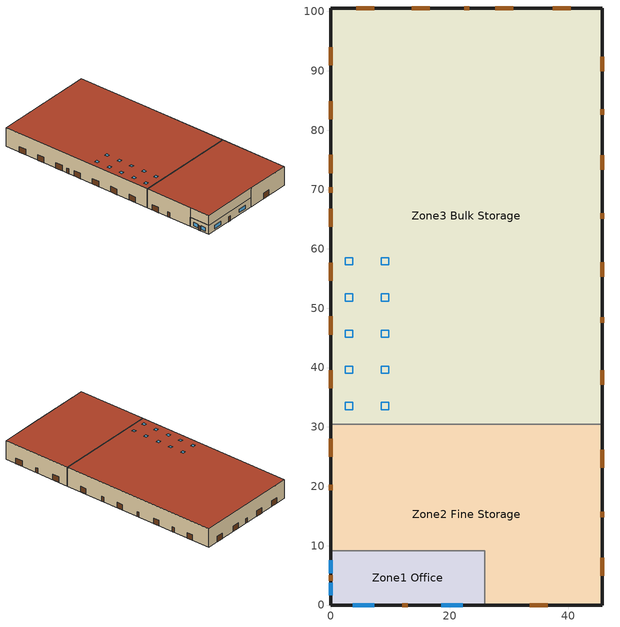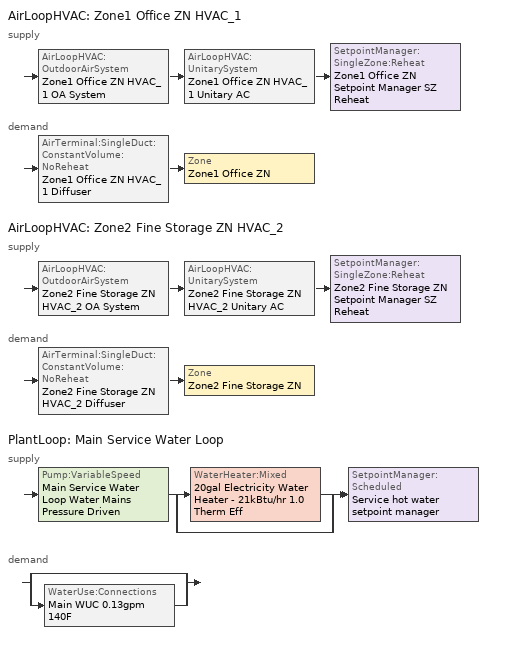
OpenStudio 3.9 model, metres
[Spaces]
Zone3 Bulk Storage
 floor ground (Foundation F 1.26W/m*K Perim 185.92m Area 3204.84m2): 45.72,100.58 45.72,30.48 0,30.48 0,100.58 z0
 wall outside: 45.72,30.48 45.72,100.58 0,100.58 0,30.48 z0:8.53
 wall to Zone2 Fine Storage: 45.72,30.48 0,30.48 z0:8.53
 door: 0,93.95 0,90.9 / 0,84.88 0,81.83 / 0,75.82 0,72.77 / 0,66.75 0,63.7 / 0,57.68 0,54.63 / 0,48.61 0,45.57 / 0,39.55 0,36.5 / 45.72,37.09 45.72,39.53 / 45.72,55.27 45.72,57.71 / 45.72,73.32 45.72,75.75 / 45.72,89.89 45.72,92.33 / 40.44,100.58 37.39,100.58 / 30.77,100.58 27.72,100.58 / 16.69,100.58 13.64,100.58 / 7.32,100.58 4.27,100.58 z0:2.44; 45.72,47.55 45.72,48.46 / 45.72,65.07 45.72,65.99 / 45.72,82.6 45.72,83.51 / 23.35,100.58 22.44,100.58 / 0,70.35 0,69.43 z0:2.13
 roof outside: 45.72,30.48 45.72,100.58 0,100.58 0,30.48 z8.53
 skylight: 3.66,32.92 3.66,34.14 2.44,34.14 2.44,32.92 z8.53; 3.66,39.01 3.66,40.23 2.44,40.23 2.44,39.01 z8.53; 3.66,45.11 3.66,46.33 2.44,46.33 2.44,45.11 z8.53; 3.66,51.2 3.66,52.42 2.44,52.42 2.44,51.2 z8.53; 3.66,57.3 3.66,58.52 2.44,58.52 2.44,57.3 z8.53; 9.75,32.92 9.75,34.14 8.53,34.14 8.53,32.92 z8.53; 9.75,39.01 9.75,40.23 8.53,40.23 8.53,39.01 z8.53; 9.75,45.11 9.75,46.33 8.53,46.33 8.53,45.11 z8.53; 9.75,51.2 9.75,52.42 8.53,52.42 8.53,51.2 z8.53; 9.75,57.3 9.75,58.52 8.53,58.52 8.53,57.3 z8.53
Zone2 Fine Storage
 floor to Zone1 Office: 0,0 0,9.14 25.91,9.14 25.91,0 z4.27
 floor ground (Foundation F 1.26W/m*K Perim 71.62m Area 1156.53m2): 45.72,30.48 45.72,0 25.91,0 25.91,9.14 0,9.14 0,30.48 z0
 wall outside: 0,30.48 0,9.14 / 25.91,0 45.72,0 45.72,30.48 z0:8.53; 0,9.14 0,0 25.91,0 z4.27:8.53
 wall to Zone1 Office: 0,9.14 25.91,9.14 25.91,0 z0:4.27
 door: 33.48,0 36.53,0 / 45.72,4.94 45.72,7.99 / 45.72,23.09 45.72,26.14 / 0,28.02 0,24.97 z0:2.44; 0,20.27 0,19.35 / 45.72,14.78 45.72,15.7 z0:2.13
 roof outside: 45.72,0 45.72,30.48 0,30.48 0,0 z8.53
Zone1 Office
 floor ground (Foundation F 1.26W/m*K Perim 35.05m Area 236.88m2): 25.91,9.14 25.91,0 0,0 0,9.14 z0
 wall outside: 0,9.14 0,0 25.91,0 z0:4.27
 window: 0,7.52 0,5.39 / 18.59,0 22.25,0 / 3.66,0 7.31,0 / 0,3.76 0,1.62 z0.91:2.44
 door: 12.04,0 12.95,0 / 0,5.03 0,4.11 z0:2.13
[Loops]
AirLoopHVAC 'Zone1 Office ZN HVAC_1'
 supply: AirLoopHVAC:OutdoorAirSystem 'Zone1 Office ZN HVAC_1 OA System' > AirLoopHVAC:UnitarySystem 'Zone1 Office ZN HVAC_1 Unitary AC' > SetpointManager:SingleZone:Reheat 'Zone1 Office ZN Setpoint Manager SZ Reheat'
 demand: AirTerminal:SingleDuct:ConstantVolume:NoReheat 'Zone1 Office ZN HVAC_1 Diffuser' > Zone 'Zone1 Office ZN'
AirLoopHVAC 'Zone2 Fine Storage ZN HVAC_2'
 supply: AirLoopHVAC:OutdoorAirSystem 'Zone2 Fine Storage ZN HVAC_2 OA System' > AirLoopHVAC:UnitarySystem 'Zone2 Fine Storage ZN HVAC_2 Unitary AC' > SetpointManager:SingleZone:Reheat 'Zone2 Fine Storage ZN Setpoint Manager SZ Reheat'
 demand: AirTerminal:SingleDuct:ConstantVolume:NoReheat 'Zone2 Fine Storage ZN HVAC_2 Diffuser' > Zone 'Zone2 Fine Storage ZN'
PlantLoop 'Main Service Water Loop'
 supply: Pump:VariableSpeed 'Main Service Water Loop Water Mains Pressure Driven' > split
  | WaterHeater:Mixed '20gal Electricity Water Heater - 21kBtu/hr 1.0 Therm Eff'
  | bypass
  join > SetpointManager:Scheduled 'Service hot water setpoint manager'
 demand: split
  | bypass
  | WaterUse:Connections 'Main WUC 0.13gpm 140F'
[ClimateZones]
Climate Zone Institution Name 1=ASHRAE; Climate Zone Document Name 1=ANSI/ASHRAE Standard 169; Climate Zone Document Year 1=2006; Climate Zone Value 1=4A
[Building]
-Warehouse-ASHRAE 169-2013-4A created: 2025-11-20 23:32:48 +0000: North Axis {deg}=90; Default Construction Set=90.1-2004 - Warehouse - ASHRAE 169-2013-4A; Standards Number of Stories=1; Standards Number of Above Ground Stories=1; Standards Building Type=Warehouse
[Site]
New York-John F Kennedy Intl AP_NY_USA: Latitude {deg}=40.65; Longitude {deg}=-73.8; Time Zone {hr}=-5; Elevation {m}=5
[SizingPeriod:DesignDay] Barometric Pressure {Pa}=101241; Rain Indicator=No; Snow Indicator=No; Day of Month=21; Daylight Saving Time Indicator=No; Humidity Condition Type=Wetbulb; Dry-Bulb Temperature Range Modifier Type=DefaultMultipliers
Name | Maximum Dry-Bulb Temperature {C} | Daily Dry-Bulb Temperature Range {deltaC} | Wind Speed {m/s} | Wind Direction {deg} | Month | Day Type | Wetbulb or DewPoint at Maximum Dry-Bulb {C} | Solar Model Indicator | ASHRAE Clear Sky Optical Depth for Beam Irradiance | ASHRAE Clear Sky Optical Depth for Diffuse Irradiance | Sky Clearness
New.York-John.F.Kennedy.Intl.AP_NY_USA Ann Clg .4% Condns DB=>MWB | 32.1 | 7.4 | 5.6 | 230 | 7 | SummerDesignDay | 23.1 | ASHRAETau | 0.541 | 1.8
New.York-John.F.Kennedy.Intl.AP_NY_USA Ann Clg .4% Condns WB=>MDB | 29.1 | 7.4 | 5.6 | 230 | 7 | SummerDesignDay | 25 | ASHRAETau | 0.541 | 1.8
New.York-John.F.Kennedy.Intl.AP_NY_USA Ann Htg 99.6% Condns DB | -10.7 | 0 | 7.5 | 320 | 1 | WinterDesignDay | -10.7 | ASHRAEClearSky |  |  | 0
[Site:WaterMainsTemperature]
Calculation Method=Correlation; Annual Average Outdoor Air Temperature {C}=12.4667; Maximum Difference In Monthly Average Outdoor Air Temperatures {deltaC}=25.2
[Site:GroundTemperature:Shallow]
6, 2.1, 1.1, 2, 7.2, 13.1, 18.7, 22.7, 23.9, 22, 17.5, 11.7
[Site:GroundTemperature:Deep]
11.8, 9, 7.2, 6.7, 7.7, 10.1, 13, 15.9, 17.8, 18.2, 17.1, 14.8
[Site:GroundTemperature:FCfactorMethod]
January Ground Temperature {C}=14; February Ground Temperature {C}=7.3; March Ground Temperature {C}=3.3; April Ground Temperature {C}=1.2; May Ground Temperature {C}=-0.2; June Ground Temperature {C}=5.6; July Ground Temperature {C}=10.9; August Ground Temperature {C}=16.1; September Ground Temperature {C}=21.7; October Ground Temperature {C}=25; November Ground Temperature {C}=24.8; December Ground Temperature {C}=19.9
[Material:NoMass] Thermal Absorptance=0.9; Solar Absorptance=0.7
Name | Roughness | Thermal Resistance {m2-K/W} | Visible Absorptance
CP02 CARPET PAD | VeryRough | 0.21648 | 0.8
Typical Insulation R-6.78; Typical Insulation R-6.78 1; Typical Insulation R-6.78 2; Typical Insulation R-6.78 3 | Smooth | 1.19347 | 0.7
Typical Carpet Pad | Smooth | 0.21648 | 0.8
Typical Insulation R-6.16; Typical Insulation R-6.16 1 | Smooth | 1.08515 | 0.7
Typical Insulation R-9.53; Typical Insulation R-9.53 1 | Smooth | 1.67819 | 0.7
Typical Insulation R-0.58; Typical Insulation R-0.58 1; Typical Insulation R-0.58 2; Typical Insulation R-0.58 3 | Smooth | 0.101875 | 0.7
Typical Insulation R-0.01; Typical Insulation R-0.01 1; Typical Insulation R-0.01 2; Typical Insulation R-0.01 3 | Smooth | 0.001 | 0.7
Typical Insulation R-7.55; Typical Insulation R-7.55 1 | Smooth | 1.3294 | 0.7
Typical Insulation R-14.6; Typical Insulation R-14.6 1 | Smooth | 2.572 | 0.7
[Material]
Name | Roughness | Thickness {m} | Conductivity {W/m-K} | Density {kg/m3} | Specific Heat {J/kg-K} | Thermal Absorptance | Solar Absorptance | Visible Absorptance
100mm Normalweight concrete floor | MediumSmooth | 0.1016 | 2.31 | 2322 | 832
G01 13mm gypsum board | Smooth | 0.0127 | 0.16 | 800 | 1090 | 0.9 | 0.7 | 0.5
4 in. Normalweight Concrete Floor | MediumRough | 0.1016 | 2.31 | 2322 | 832 | 0.9 | 0.7 | 0.7
Metal Siding | Smooth | 0.0015 | 44.96 | 7688.86 | 410 | 0.9 | 0.7 | 0.7
1/2IN Gypsum | Smooth | 0.0127 | 0.16 | 784.9 | 830 | 0.9 | 0.4 | 0.4
Metal Roof Surface; F08 Metal surface | Smooth | 0.0008 | 45.28 | 7824 | 500 | 0.9 | 0.7 | 0.7
6 in. Normalweight Concrete Floor | MediumRough | 0.1524 | 2.31 | 2322 | 832 | 0.9 | 0.7 | 0.7
8 in. Concrete Block Basement Wall | MediumRough | 0.2032 | 1.326 | 1842 | 912 | 0.9 | 0.7 | 0.7
G05 25mm wood | MediumSmooth | 0.0254 | 0.15 | 608 | 1630 | 0.9 | 0.5 | 0.5
Std Wood 6inch | MediumSmooth | 0.15 | 0.12 | 540 | 1210 | 0.9 | 0.7 | 0.7
[Construction:FfactorGroundFloor] F-Factor {W/m-K}=1.26344
Name | Area {m2} | PerimeterExposed {m}
Foundation F 1.26W/m*K Perim 35.05m Area 236.88m2 | 236.88 | 35.0503
Foundation F 1.26W/m*K Perim 71.62m Area 1156.53m2 | 1156.53 | 71.6245
Foundation F 1.26W/m*K Perim 185.92m Area 3204.84m2 | 3204.84 | 185.919
[DefaultConstructionSet] Interior Partition Construction=Typical Interior Partition
Name | Default Exterior Surface Constructions | Default Interior Surface Constructions | Default Ground Contact Surface Constructions | Default Exterior SubSurface Constructions | Default Interior SubSurface Constructions
90.1-2004 - Warehouse - ASHRAE 169-2013-4A | Default Surface Constructions 1 | Default Surface Constructions 2 | Default Surface Constructions 3 | Default Sub Surface Constructions 1 | Default Sub Surface Constructions 2
90.1-2004 - Warehouse - Bulk - ASHRAE 169-2013-4A | Default Surface Constructions 4 | Default Surface Constructions 5 | Default Surface Constructions 6 | Default Sub Surface Constructions 3 | Default Sub Surface Constructions 4
90.1-2004 - Warehouse - Fine - ASHRAE 169-2013-4A | Default Surface Constructions 7 | Default Surface Constructions 8 | Default Surface Constructions 9 | Default Sub Surface Constructions 5 | Default Sub Surface Constructions 6
90.1-2004 - Warehouse - Office - ASHRAE 169-2013-4A | Default Surface Constructions 10 | Default Surface Constructions 11 | Default Surface Constructions 12 | Default Sub Surface Constructions 7 | Default Sub Surface Constructions 8
[DefaultSurfaceConstructions]
Name | Floor Construction | Wall Construction | Roof Ceiling Construction
Default Surface Constructions 1 | Typical Insulated Exterior Mass Floor R-9.35 | Typical Insulated Metal Building Wall R-7.46 | Typical Insulated Metal Building Roof R-10.31
Default Surface Constructions 2; Default Surface Constructions 5; Default Surface Constructions 8; Default Surface Constructions 11 | Typical Interior Floor | Typical Interior Wall | Typical Interior Ceiling
Default Surface Constructions 3; Default Surface Constructions 6; Default Surface Constructions 9; Default Surface Constructions 12 | Typical Insulated Carpeted 6in Slab Floor | Typical Insulated Basement Mass Wall
Default Surface Constructions 4 | Typical Insulated Exterior Mass Floor R-9.35 1 | Typical Insulated Metal Building Wall R-7.46 1 | Typical Insulated Metal Building Roof R-10.31 1
Default Surface Constructions 7 | Typical Insulated Exterior Mass Floor R-9.35 2 | Typical Insulated Metal Building Wall R-8.85 | Typical Insulated Metal Building Roof R-15.38
Default Surface Constructions 10 | Typical Insulated Exterior Mass Floor R-9.35 3 | Typical Insulated Metal Building Wall R-8.85 1 | Typical Insulated Metal Building Roof R-15.38 1
[Construction]
Typical Insulated Exterior Mass Floor R-9.35: Typical Insulation R-6.78, 4 in. Normalweight Concrete Floor, Typical Carpet Pad
Typical Insulated Metal Building Wall R-7.46: Metal Siding, Typical Insulation R-6.16, 1/2IN Gypsum
Typical Insulated Metal Building Roof R-10.31: Metal Roof Surface, Typical Insulation R-9.53
Typical Interior Floor: 100mm Normalweight concrete floor, CP02 CARPET PAD
Typical Interior Wall: G01 13mm gypsum board, G01 13mm gypsum board
Typical Interior Ceiling: CP02 CARPET PAD, 100mm Normalweight concrete floor
Typical Insulated Carpeted 6in Slab Floor: 6 in. Normalweight Concrete Floor, Typical Carpet Pad
Typical Insulated Basement Mass Wall: 8 in. Concrete Block Basement Wall
U 0.57 SHGC 0.39 Simple Glazing: U 0.57 SHGC 0.39 Simple Glazing
U 0.67 SHGC 0.39 Simple Glazing: U 0.67 SHGC 0.39 Simple Glazing
Typical Insulated Metal Door R-1.43: F08 Metal surface, Typical Insulation R-0.58
Typical Overhead Door R-0.86: Typical Insulation R-0.01
U 1.17 SHGC 0.49 Simple Glazing: U 1.17 SHGC 0.49 Simple Glazing
Typical Interior Window: Clear 3mm
Typical Interior Door; Typical Interior Partition: G05 25mm wood
Typical Insulated Exterior Mass Floor R-9.35 1: Typical Insulation R-6.78 1, 4 in. Normalweight Concrete Floor, Typical Carpet Pad
Typical Insulated Metal Building Wall R-7.46 1: Metal Siding, Typical Insulation R-6.16 1, 1/2IN Gypsum
Typical Insulated Metal Building Roof R-10.31 1: Metal Roof Surface, Typical Insulation R-9.53 1
Typical Insulated Metal Door R-1.43 1: F08 Metal surface, Typical Insulation R-0.58 1
Typical Overhead Door R-0.86 1: Typical Insulation R-0.01 1
Typical Insulated Exterior Mass Floor R-9.35 2: Typical Insulation R-6.78 2, 4 in. Normalweight Concrete Floor, Typical Carpet Pad
Typical Insulated Metal Building Wall R-8.85: Metal Siding, Typical Insulation R-7.55, 1/2IN Gypsum
Typical Insulated Metal Building Roof R-15.38: Metal Roof Surface, Typical Insulation R-14.6
Typical Insulated Metal Door R-1.43 2: F08 Metal surface, Typical Insulation R-0.58 2
Typical Overhead Door R-0.86 2: Typical Insulation R-0.01 2
Typical Insulated Exterior Mass Floor R-9.35 3: Typical Insulation R-6.78 3, 4 in. Normalweight Concrete Floor, Typical Carpet Pad
Typical Insulated Metal Building Wall R-8.85 1: Metal Siding, Typical Insulation R-7.55 1, 1/2IN Gypsum
Typical Insulated Metal Building Roof R-15.38 1: Metal Roof Surface, Typical Insulation R-14.6 1
Typical Insulated Metal Door R-1.43 3: F08 Metal surface, Typical Insulation R-0.58 3
Typical Overhead Door R-0.86 3: Typical Insulation R-0.01 3
InteriorFurnishings: Std Wood 6inch
[DefaultSubSurfaceConstructions]
Name | Fixed Window Construction | Operable Window Construction | Door Construction | Overhead Door Construction | Skylight Construction | Tubular Daylight Dome Construction | Tubular Daylight Diffuser Construction
Default Sub Surface Constructions 1 | U 0.57 SHGC 0.39 Simple Glazing | U 0.67 SHGC 0.39 Simple Glazing | Typical Insulated Metal Door R-1.43 | Typical Overhead Door R-0.86 | U 1.17 SHGC 0.49 Simple Glazing | Typical Interior Window | Typical Interior Window
Default Sub Surface Constructions 2; Default Sub Surface Constructions 4; Default Sub Surface Constructions 6; Default Sub Surface Constructions 8 | Typical Interior Window | Typical Interior Window | Typical Interior Door
Default Sub Surface Constructions 3 | U 0.57 SHGC 0.39 Simple Glazing | U 0.67 SHGC 0.39 Simple Glazing | Typical Insulated Metal Door R-1.43 1 | Typical Overhead Door R-0.86 1 | U 1.17 SHGC 0.49 Simple Glazing | Typical Interior Window | Typical Interior Window
Default Sub Surface Constructions 5 | U 0.57 SHGC 0.39 Simple Glazing | U 0.67 SHGC 0.39 Simple Glazing | Typical Insulated Metal Door R-1.43 2 | Typical Overhead Door R-0.86 2 | U 1.17 SHGC 0.49 Simple Glazing | Typical Interior Window | Typical Interior Window
Default Sub Surface Constructions 7 | U 0.57 SHGC 0.39 Simple Glazing | U 0.67 SHGC 0.39 Simple Glazing | Typical Insulated Metal Door R-1.43 3 | Typical Overhead Door R-0.86 3 | U 1.17 SHGC 0.49 Simple Glazing | Typical Interior Window | Typical Interior Window
[WindowMaterial:SimpleGlazingSystem] Visible Transmittance=0.81
Name | U-Factor {W/m2-K} | Solar Heat Gain Coefficient
U 0.57 SHGC 0.39 Simple Glazing | 3.23661 | 0.39
U 0.67 SHGC 0.39 Simple Glazing | 3.80444 | 0.39
U 1.17 SHGC 0.49 Simple Glazing | 6.64357 | 0.49
[WindowMaterial:Glazing]
Clear 3mm: Optical Data Type=SpectralAverage; Thickness {m}=0.003; Solar Transmittance at Normal Incidence=0.837; Front Side Solar Reflectance at Normal Incidence=0.075; Back Side Solar Reflectance at Normal Incidence=0.075; Visible Transmittance at Normal Incidence=0.898; Front Side Visible Reflectance at Normal Incidence=0.081; Back Side Visible Reflectance at Normal Incidence=0.081; Infrared Transmittance at Normal Incidence=0; Front Side Infrared Hemispherical Emissivity=0.84; Back Side Infrared Hemispherical Emissivity=0.84; Conductivity {W/m-K}=0.9; Dirt Correction Factor for Solar and Visible Transmittance=1; Solar Diffusing=No
[Space] Building Story=Building Story 1; Part of Total Floor Area=Yes
Name | Space Type | Thermal Zone
Zone3 Bulk Storage | Warehouse Bulk | Zone3 Bulk Storage ZN
Zone2 Fine Storage | Warehouse Fine | Zone2 Fine Storage ZN
Zone1 Office | Warehouse Office | Zone1 Office ZN
[BuildingStory]
Building Story 1: Nominal Z Coordinate {m}=0
[SpaceType] Standards Building Type=Warehouse
Name | Default Construction Set | Default Schedule Set | Design Specification Outdoor Air Object | Standards Space Type
Warehouse Bulk | 90.1-2004 - Warehouse - Bulk - ASHRAE 169-2013-4A | Warehouse Bulk Schedule Set | Warehouse Bulk Ventilation | Bulk
Warehouse Fine | 90.1-2004 - Warehouse - Fine - ASHRAE 169-2013-4A | Warehouse Fine Schedule Set | Warehouse Fine Ventilation | Fine
Warehouse Office | 90.1-2004 - Warehouse - Office - ASHRAE 169-2013-4A | Warehouse Office Schedule Set | Warehouse Office Ventilation | Office
[Lights:Definition] Design Level Calculation Method=Watts/Area; Fraction Visible=0.18; Return Air Fraction=0
Name | Watts per Space Floor Area {W/m2} | Fraction Radiant
Warehouse Bulk Lights Definition | 9.68752 | 0.42
Warehouse Fine Lights Definition | 15.0695 | 0.42
Warehouse Office Lights Definition | 10.7639 | 0.37
[Lights] Fraction Replaceable=1
Name | Lights Definition | Space or SpaceType
Warehouse Bulk Lights | Warehouse Bulk Lights Definition | Warehouse Bulk
Warehouse Fine Lights | Warehouse Fine Lights Definition | Warehouse Fine
Warehouse Office Lights | Warehouse Office Lights Definition | Warehouse Office
[ElectricEquipment:Definition] Design Level Calculation Method=Watts/Area; Fraction Latent=0; Fraction Radiant=0.5; Fraction Lost=0
Name | Watts per Space Floor Area {W/m2}
Warehouse Bulk Elec Equip Definition | 2.55842
Warehouse Office Elec Equip Definition | 8.07293
[ElectricEquipment]
Name | Electric Equipment Definition | Space or SpaceType
Warehouse Bulk Elec Equip | Warehouse Bulk Elec Equip Definition | Warehouse Bulk
Warehouse Office Elec Equip | Warehouse Office Elec Equip Definition | Warehouse Office
[DesignSpecification:OutdoorAir] Outdoor Air Method=Sum
Name | Outdoor Air Flow per Floor Area {m3/s-m2} | Outdoor Air Flow per Person {m3/s-person}
Warehouse Bulk Ventilation; Warehouse Fine Ventilation | 0.000254
Warehouse Office Ventilation |  | 0.00943895
[DefaultScheduleSet] Number of People Schedule=Warehouse BLDG_OCC_SCH; People Activity Level Schedule=Warehouse Office Activity Schedule
Name | Lighting Schedule | Electric Equipment Schedule
Warehouse Bulk Schedule Set; Warehouse Fine Schedule Set | Warehouse BLDG_LIGHT_STORAGE_SCH | Warehouse Bldg Equip
Warehouse Office Schedule Set | Warehouse BLDG_LIGHT_OFFICE_SCH | Warehouse Office_Plug_SCH
[ThermostatSetpoint:DualSetpoint]
Name | Heating Setpoint Temperature Schedule | Cooling Setpoint Temperature Schedule
Warehouse Office Thermostat 1 | Warehouse HtgSetp | Warehouse ClgSetp
Warehouse Fine Thermostat 1 | Warehouse Fine Storage Heating Setpoint Schedule | Warehouse Fine Storage Cooling Setpoint Schedule
Warehouse Bulk Thermostat 1 | Warehouse Bulk Storage Heating Setpoint Schedule | Warehouse ClgSetp BulkStorage
[People:Definition]
Warehouse Office People Definition: Number of People Calculation Method=People/Area; People per Space Floor Area {person/m2}=0.0210973; Fraction Radiant=0.3; Thermal Comfort Model Type 1=AdaptiveASH55
[People]
Warehouse Office People: People Definition=Warehouse Office People Definition; Space or SpaceType=Warehouse Office; Work Efficiency Schedule=Work Efficiency Schedule; Clothing Insulation Schedule=Clothing Schedule; Air Velocity Schedule=Air Velocity Schedule; Multiplier=1
[SpaceInfiltration:DesignFlowRate]
Name | Space or SpaceType | Schedule | Design Flow Rate Calculation Method | Flow per Exterior Surface Area {m3/s-m2} | Constant Term Coefficient | Temperature Term Coefficient | Velocity Term Coefficient | Velocity Squared Term Coefficient | Design Flow Rate {m3/s}
Zone1 Office HVAC On Infiltration | Zone1 Office | Infiltration HVAC On Schedule | Flow/ExteriorArea | 0.000570329 | 0.0051 | 0.0059 | 0 | 0.0368
Zone1 Office HVAC Off Infiltration | Zone1 Office | Infiltration HVAC Off Schedule | Flow/ExteriorArea | 0.000570329 | 0 | 0.01 | 0 | 0.0441
Zone2 Fine Storage HVAC On Infiltration | Zone2 Fine Storage | Infiltration HVAC On Schedule | Flow/ExteriorArea | 0.000570329 | 0.0051 | 0.0059 | 0 | 0.0368
Zone2 Fine Storage HVAC Off Infiltration | Zone2 Fine Storage | Infiltration HVAC Off Schedule | Flow/ExteriorArea | 0.000570329 | 0 | 0.01 | 0 | 0.0441
Zone3 Bulk Storage HVAC On Infiltration | Zone3 Bulk Storage | Infiltration HVAC On Schedule | Flow/ExteriorArea | 0.000570329 | 0.0051 | 0.0059 | 0 | 0.0368
Zone3 Bulk Storage HVAC Off Infiltration | Zone3 Bulk Storage | Infiltration HVAC Off Schedule | Flow/ExteriorArea | 0.000570329 | 0 | 0.01 | 0 | 0.0441
2.95 80.0 ft2 metal coiling Door Infiltration | Zone3 Bulk Storage | Warehouse INFIL_Door_Opening_SCH | Flow/Space |  | 0 | 0 | 0.224 | 0 | 0.0549469
8.85 80.0 ft2 rollup Door Infiltration | Zone3 Bulk Storage | Warehouse INFIL_Door_Opening_SCH | Flow/Space |  | 0 | 0 | 0.224 | 0 | 0.0149855
3.2 80.0 ft2 open Door Infiltration | Zone3 Bulk Storage | Warehouse INFIL_Door_Opening_SCH | Flow/Space |  | 0 | 0 | 0.224 | 0 | 0.132584
[ThermalZone] Use Ideal Air Loads=No
Name | Thermostat
Zone1 Office ZN | Warehouse Office Thermostat 1
Zone2 Fine Storage ZN | Warehouse Fine Thermostat 1
Zone3 Bulk Storage ZN | Warehouse Bulk Thermostat 1
[Sizing:Zone] Zone Cooling Design Supply Air Temperature Input Method=SupplyAirTemperature; Zone Cooling Design Supply Air Temperature Difference {deltaC}=11.11; Zone Heating Design Supply Air Temperature Input Method=SupplyAirTemperature; Zone Heating Design Supply Air Temperature {C}=50; Zone Heating Design Supply Air Temperature Difference {deltaC}=11.11; Zone Cooling Design Supply Air Humidity Ratio {kg-H2O/kg-air}=0.0085; Zone Heating Design Supply Air Humidity Ratio {kg-H2O/kg-air}=0.008; Cooling Design Air Flow Method=DesignDay; Heating Design Air Flow Method=DesignDay; Heating Maximum Air Flow Fraction=1; Account for Dedicated Outdoor Air System=No; Dedicated Outdoor Air System Control Strategy=NeutralSupplyAir; Dedicated Outdoor Air Low Setpoint Temperature for Design {C}=autosize; Dedicated Outdoor Air High Setpoint Temperature for Design {C}=autosize; Zone Load Sizing Method=Sensible Load Only No Latent Load; Zone Latent Cooling Design Supply Air Humidity Ratio Input Method=HumidityRatioDifference; Zone Cooling Design Supply Air Humidity Ratio Difference {kgWater/kgDryAir}=0.005; Zone Latent Heating Design Supply Air Humidity Ratio Input Method=HumidityRatioDifference; Zone Humidification Design Supply Air Humidity Ratio Difference {kgWater/kgDryAir}=0.005; Sizing Option=Coincident
Name | Zone Cooling Design Supply Air Temperature {C}
Zone1 Office ZN; Zone2 Fine Storage ZN | 12.7778
Zone3 Bulk Storage ZN | 14
[Zone equipment]
Zone1 Office ZN: Zone1 Office ZN HVAC_1 Diffuser
Zone2 Fine Storage ZN: Zone2 Fine Storage ZN HVAC_2 Diffuser
Zone3 Bulk Storage ZN: Zone3 Bulk Storage ZN Unit Heater, Zone3 Bulk Storage ZN Ventilation, Zone3 Bulk Storage ZN Ventilation 1
[AirLoopHVAC] Availability Schedule=Warehouse FanSched; Design Supply Air Flow Rate {m3/s}=autosize; Design Return Air Flow Fraction of Supply Air Flow=1
Zone1 Office ZN HVAC_1; Zone2 Fine Storage ZN HVAC_2
[Sizing:System] Type of Load to Size On=Sensible; Design Outdoor Air Flow Rate {m3/s}=Autosize; Central Heating Maximum System Air Flow Ratio=1; Preheat Design Temperature {C}=7.22222; Preheat Design Humidity Ratio {kg-H2O/kg-Air}=0.008; Precool Design Temperature {C}=12.7778; Precool Design Humidity Ratio {kg-H2O/kg-Air}=0.008; Central Cooling Design Supply Air Temperature {C}=12.7778; Central Heating Design Supply Air Temperature {C}=50; Sizing Option=Coincident; 100% Outdoor Air in Cooling=No; 100% Outdoor Air in Heating=No; Central Cooling Design Supply Air Humidity Ratio {kg-H2O/kg-Air}=0.0085; Central Heating Design Supply Air Humidity Ratio {kg-H2O/kg-Air}=0.008; Cooling Design Air Flow Method=DesignDay; Heating Design Air Flow Method=DesignDay; System Outdoor Air Method=ZoneSum; Zone Maximum Outdoor Air Fraction=1; Cooling Supply Air Flow Rate Per Floor Area {m3/s-m2}=0.00996765; Cooling Fraction of Autosized Cooling Supply Air Flow Rate=1; Cooling Supply Air Flow Rate Per Unit Cooling Capacity {m3/s-W}=3.94755e-05; Heating Supply Air Flow Rate Per Floor Area {m3/s-m2}=0.00996765; Heating Fraction of Autosized Heating Supply Air Flow Rate=1; Heating Fraction of Autosized Cooling Supply Air Flow Rate=1; Heating Supply Air Flow Rate Per Unit Heating Capacity {m3/s-W}=3.15882e-05; Cooling Design Capacity Method=CoolingDesignCapacity; Cooling Design Capacity {W}=autosize; Cooling Design Capacity Per Floor Area {W/m2}=234.7; Fraction of Autosized Cooling Design Capacity=1; Heating Design Capacity Method=HeatingDesignCapacity; Heating Design Capacity {W}=autosize; Heating Design Capacity Per Floor Area {W/m2}=157; Fraction of Autosized Heating Design Capacity=1; Central Cooling Capacity Control Method=OnOff; Occupant Diversity=autosize
Zone1 Office ZN HVAC_1; Zone2 Fine Storage ZN HVAC_2
[SetpointManager:SingleZone:Reheat] Minimum Supply Air Temperature {C}=12.7778; Maximum Supply Air Temperature {C}=50
Name | Control Zone | Setpoint Node or NodeList
Zone1 Office ZN Setpoint Manager SZ Reheat | Zone1 Office ZN | Zone1 Office ZN HVAC_1 Supply Outlet Node
Zone2 Fine Storage ZN Setpoint Manager SZ Reheat | Zone2 Fine Storage ZN | Zone2 Fine Storage ZN HVAC_2 Supply Outlet Node
[Coil:Heating:Gas] Nominal Capacity {W}=AutoSize; On Cycle Parasitic Electric Load {W}=0; Off Cycle Parasitic Gas Load {W}=0
Name | Availability Schedule | Gas Burner Efficiency
Zone1 Office ZN HVAC_1 Gas Htg Coil 137kBtu/hr 0.8 Thermal Eff | Always On Discrete | 0.8
Zone2 Fine Storage ZN HVAC_2 Gas Htg Coil 544kBtu/hr 0.8 Combustion Eff | Always On Discrete | 0.793
Zone3 Bulk Storage ZN UnitHeater Gas Htg Coil 729kBtu/hr 0.8 Combustion Eff | Always On | 0.793
[Coil:Heating:Electric] Availability Schedule=Always Off Discrete; Efficiency=1; Nominal Capacity {W}=0
Zone1 Office ZN HVAC_1 No Heat; Zone2 Fine Storage ZN HVAC_2 No Heat
[Coil:Cooling:DX:TwoSpeed] Availability Schedule=Always On Discrete; Rated High Speed Total Cooling Capacity {W}=Autosize; Rated High Speed Sensible Heat Ratio=Autosize; Rated High Speed Air Flow Rate {m3/s}=Autosize; Rated High Speed Evaporator Fan Power Per Volume Flow Rate 2017 {W/(m3/s)}=773.3; Rated High Speed Evaporator Fan Power Per Volume Flow Rate 2023 {W/(m3/s)}=934.4; Unit Internal Static Air Pressure {Pa}=773.3; Total Cooling Capacity Function of Temperature Curve=CoilClgDXQRatio_fTwbToadbSI; Total Cooling Capacity Function of Flow Fraction Curve=CoilClgDXSnglQRatio_fCFMRatio; Energy Input Ratio Function of Temperature Curve=CoilClgDXEIRRatio_fTwbToadbSI; Energy Input Ratio Function of Flow Fraction Curve=CoilClgDXSnglEIRRatio_fCFMRatio; Part Load Fraction Correlation Curve=CoilClgDXEIRRatio_fQFrac; Rated Low Speed Total Cooling Capacity {W}=Autosize; Rated Low Speed Sensible Heat Ratio=0.69; Rated Low Speed Air Flow Rate {m3/s}=Autosize; Rated Low Speed Evaporator Fan Power Per Volume Flow Rate 2017 {W/(m3/s)}=773.3; Rated Low Speed Evaporator Fan Power Per Volume Flow Rate 2023 {W/(m3/s)}=934.4; Low Speed Total Cooling Capacity Function of Temperature Curve=CoilClgDXQRatio_fTwbToadbSI; Low Speed Energy Input Ratio Function of Temperature Curve=CoilClgDXEIRRatio_fTwbToadbSI; Condenser Type=AirCooled; Minimum Outdoor Dry-Bulb Temperature for Compressor Operation {C}=-25; High Speed Evaporative Condenser Effectiveness=0.9; High Speed Evaporative Condenser Air Flow Rate {m3/s}=Autosize; High Speed Evaporative Condenser Pump Rated Power Consumption {W}=Autosize; Low Speed Evaporative Condenser Effectiveness=0.9; Low Speed Evaporative Condenser Air Flow Rate {m3/s}=Autosize; Low Speed Evaporative Condenser Pump Rated Power Consumption {W}=Autosize; Basin Heater Capacity {W/K}=10; Basin Heater Setpoint Temperature {C}=2
Name | Rated High Speed COP {W/W} | Rated Low Speed COP {W/W}
Zone1 Office ZN HVAC_1 2spd DX AC Clg Coil 66kBtu/hr 10.1EER | 3.50002 | 3.50002
Zone2 Fine Storage ZN HVAC_2 2spd DX AC Clg Coil 283kBtu/hr 9.3EER | 3.23359 | 3.23359
[Fan:OnOff] Availability Schedule=Always On Discrete; Maximum Flow Rate {m3/s}=autosize; Motor In Airstream Fraction=1
Name | Fan Total Efficiency | Pressure Rise {Pa} | Motor Efficiency | Fan Power Ratio Function of Speed Ratio Curve | Fan Efficiency Ratio Function of Speed Ratio Curve
Zone1 Office ZN HVAC_1 Fan | 0.546 | 622.722 | 0.84 | Fan On Off Power Curve | Fan On Off Efficiency Curve
Zone2 Fine Storage ZN HVAC_2 Fan | 0.58175 | 1110.94 | 0.895 | Fan On Off Power Curve 1 | Fan On Off Efficiency Curve 1
[AirLoopHVAC:UnitarySystem] Control Type=Load; Dehumidification Control Type=None; Availability Schedule=Warehouse FanSched; Fan Placement=DrawThrough; Supply Air Fan Operating Mode Schedule=Warehouse FanSched; DX Heating Coil Sizing Ratio=1; Use DOAS DX Cooling Coil=No; DOAS DX Cooling Coil Leaving Minimum Air Temperature {C}=2; Latent Load Control=SensibleOnlyLoadControl; Supply Air Flow Rate Method During Cooling Operation=SupplyAirFlowRate; Supply Air Flow Rate During Cooling Operation {m3/s}=Autosize; Supply Air Flow Rate Method During Heating Operation=SupplyAirFlowRate; Supply Air Flow Rate During Heating Operation {m3/s}=Autosize; Supply Air Flow Rate Method When No Cooling or Heating is Required=None; No Load Supply Air Flow Rate Control Set To Low Speed=Yes; Maximum Supply Air Temperature {C}=80; Maximum Outdoor Dry-Bulb Temperature for Supplemental Heater Operation {C}=21; Ancilliary On-Cycle Electric Power {W}=0; Ancilliary Off-Cycle Electric Power {W}=0
Name | Controlling Zone or Thermostat Location | Supply Fan | Heating Coil | Cooling Coil | Supplemental Heating Coil
Zone1 Office ZN HVAC_1 Unitary AC | Zone1 Office ZN | Zone1 Office ZN HVAC_1 Fan | Zone1 Office ZN HVAC_1 Gas Htg Coil 137kBtu/hr 0.8 Thermal Eff | Zone1 Office ZN HVAC_1 2spd DX AC Clg Coil 66kBtu/hr 10.1EER | Zone1 Office ZN HVAC_1 No Heat
Zone2 Fine Storage ZN HVAC_2 Unitary AC | Zone2 Fine Storage ZN | Zone2 Fine Storage ZN HVAC_2 Fan | Zone2 Fine Storage ZN HVAC_2 Gas Htg Coil 544kBtu/hr 0.8 Combustion Eff | Zone2 Fine Storage ZN HVAC_2 2spd DX AC Clg Coil 283kBtu/hr 9.3EER | Zone2 Fine Storage ZN HVAC_2 No Heat
[Controller:OutdoorAir] Minimum Outdoor Air Flow Rate {m3/s}=autosize; Maximum Outdoor Air Flow Rate {m3/s}=Autosize; Economizer Control Type=NoEconomizer; Economizer Control Action Type=ModulateFlow; Economizer Maximum Limit Dry-Bulb Temperature {C}=28; Economizer Maximum Limit Enthalpy {J/kg}=64000; Lockout Type=LockoutWithCompressor; Minimum Limit Type=FixedMinimum; Minimum Outdoor Air Schedule=Always On Discrete; High Humidity Control=No; High Humidity Outdoor Air Flow Ratio=1; Control High Indoor Humidity Based on Outdoor Humidity Ratio=Yes; Heat Recovery Bypass Control Type=BypassWhenWithinEconomizerLimits; Economizer Operation Staging=InterlockedWithMechanicalCooling
Name | Maximum Fraction of Outdoor Air Schedule | Controller Mechanical Ventilation
Zone1 Office ZN HVAC_1 OA System Controller | ems_Zone1_Office_ZN_HVAC_1_maxOASch | Controller Mechanical Ventilation 1
Zone2 Fine Storage ZN HVAC_2 OA System Controller | ems_Zone2_Fine_Storage_ZN_HVAC_2_maxOASch | Controller Mechanical Ventilation 2
[Controller:MechanicalVentilation] Availability Schedule=Always On Discrete
Controller Mechanical Ventilation 1; Controller Mechanical Ventilation 2
[AirLoopHVAC:OutdoorAirSystem]
Name | Controller
Zone1 Office ZN HVAC_1 OA System | Zone1 Office ZN HVAC_1 OA System Controller
Zone2 Fine Storage ZN HVAC_2 OA System | Zone2 Fine Storage ZN HVAC_2 OA System Controller
[AvailabilityManager:NightCycle] Applicability Schedule=Always On Discrete; Control Type=CycleOnAny; Thermostat Tolerance {deltaC}=1; Cycling Run Time {s}=1800
Availability Manager Night Cycle 1; Availability Manager Night Cycle 2
[AirTerminal:SingleDuct:ConstantVolume:NoReheat] Availability Schedule=Always On Discrete; Maximum Air Flow Rate {m3/s}=AutoSize
Zone1 Office ZN HVAC_1 Diffuser; Zone2 Fine Storage ZN HVAC_2 Diffuser
[Fan:ConstantVolume]
Zone3 Bulk Storage ZN UnitHeater Fan: Availability Schedule=Always On; Fan Total Efficiency=0.53625; Pressure Rise {Pa}=49.8178; Maximum Flow Rate {m3/s}=AutoSize; Motor Efficiency=0.825; Motor In Airstream Fraction=1
[ZoneHVAC:UnitHeater]
Zone3 Bulk Storage ZN Unit Heater: Availability Schedule=Always On; Supply Air Fan=Zone3 Bulk Storage ZN UnitHeater Fan; Maximum Supply Air Flow Rate {m3/s}=autosize; Fan Control Type=OnOff; Heating Coil=Zone3 Bulk Storage ZN UnitHeater Gas Htg Coil 729kBtu/hr 0.8 Combustion Eff; Maximum Hot Water Flow Rate {m3/s}=autosize; Minimum Hot Water Flow Rate {m3/s}=0; Heating Convergence Tolerance=0.001
[ZoneVentilation:DesignFlowRate] Schedule=Always On; Design Flow Rate Calculation Method=Flow/Zone; Flow Rate per Zone Floor Area {m3/s-m2}=0; Flow Rate per Person {m3/s-person}=0; Air Changes per Hour {1/hr}=0; Temperature Term Coefficient=0; Velocity Squared Term Coefficient=0; Delta Temperature {deltaC}=-100; Minimum Outdoor Temperature {C}=-100; Maximum Outdoor Temperature {C}=100; Maximum Wind Speed {m/s}=40
Name | Design Flow Rate {m3/s} | Ventilation Type | Fan Pressure Rise {Pa} | Fan Total Efficiency | Constant Term Coefficient | Velocity Term Coefficient | Minimum Indoor Temperature {C} | Maximum Indoor Temperature {C}
Zone3 Bulk Storage ZN Ventilation | 37.76 | Exhaust | 31.1361 | 0.51 | 1 | 0 | 29.4444 | 100
Zone3 Bulk Storage ZN Ventilation 1 | 0.943895 | Natural | 0 | 1 | 0 | 0.224 | -73.3333 | 29.4444
[InternalMass:Definition]
Internal Mass Definition 1: Construction=InteriorFurnishings; Design Level Calculation Method=SurfaceArea/Area; Surface Area per Space Floor Area=2
[InternalMass] Internal Mass Definition=Internal Mass Definition 1; Multiplier=1
Name | Space or SpaceType
Zone1 Office Mass | Zone1 Office
Zone2 Fine Storage Mass | Zone2 Fine Storage
[PlantLoop]
Main Service Water Loop: Glycol Concentration=0; Maximum Loop Temperature {C}=60; Minimum Loop Temperature {C}=51.6667; Plant Loop Volume {m3}=Autocalculate; Load Distribution Scheme=Optimal
[Sizing:Plant]
Main Service Water Loop: Loop Type=Heating; Design Loop Exit Temperature {C}=60; Loop Design Temperature Difference {deltaC}=5; Sizing Option=NonCoincident; Zone Timesteps in Averaging Window=1; Coincident Sizing Factor Mode=None
[SetpointManager:Scheduled]
Service hot water setpoint manager: Control Variable=Temperature; Schedule=Service Water Loop Temp - 140F; Setpoint Node or NodeList=Main Service Water Loop Supply Outlet Node
[Pump:VariableSpeed]
Main Service Water Loop Water Mains Pressure Driven: Rated Pump Head {Pa}=0.001; Motor Efficiency=1; Coefficient 1 of the Part Load Performance Curve=0; Coefficient 2 of the Part Load Performance Curve=3.2485; Coefficient 3 of the Part Load Performance Curve=-4.7443; Coefficient 4 of the Part Load Performance Curve=2.5294; Pump Control Type=Intermittent; Skin Loss Radiative Fraction=0.5; Design Power Sizing Method=PowerPerFlowPerPressure; Design Electric Power per Unit Flow Rate {W/(m3/s)}=348701.1; Design Shaft Power per Unit Flow Rate per Unit Head {W-s/m3-Pa}=1.28205; Design Minimum Flow Rate Fraction=0
[WaterHeater:Mixed]
20gal Electricity Water Heater - 21kBtu/hr 1.0 Therm Eff: Tank Volume {m3}=0.0757082; Setpoint Temperature Schedule=Service Water Loop Temp - 140F; Deadband Temperature Difference {deltaC}=2; Maximum Temperature Limit {C}=60; Heater Control Type=Cycle; Heater Maximum Capacity {W}=6154.75; Heater Fuel Type=Electricity; Heater Thermal Efficiency=1; Off Cycle Parasitic Fuel Consumption Rate {W}=483; Off Cycle Parasitic Fuel Type=Electricity; Off Cycle Parasitic Heat Fraction to Tank=0; On Cycle Parasitic Fuel Consumption Rate {W}=483; On Cycle Parasitic Fuel Type=Electricity; On Cycle Parasitic Heat Fraction to Tank=0; Ambient Temperature Indicator=ThermalZone; Ambient Temperature Thermal Zone=Zone1 Office ZN; Off Cycle Loss Coefficient to Ambient Temperature {W/K}=1.42761; On Cycle Loss Coefficient to Ambient Temperature {W/K}=1.42761; Use Side Effectiveness=1; Source Side Effectiveness=1; Use Side Design Flow Rate {m3/s}=autosize; Source Side Design Flow Rate {m3/s}=autosize; Indirect Water Heating Recovery Time {hr}=1.5; Source Side Flow Control Mode=IndirectHeatPrimarySetpoint
[WaterHeater:Sizing]
20gal Electricity Water Heater - 21kBtu/hr 1.0 Therm Eff: Design Mode=PeakDraw; Time Storage Can Meet Peak Draw {hr}=0.538503; Time for Tank Recovery {hr}=1; Nominal Tank Volume for Autosizing Plant Connections {m3}=1
[WaterUse:Equipment:Definition]
Main 0.128gpm 140F: Peak Flow Rate {m3/s}=8.07469e-06; Target Temperature Schedule=Mixed Water At Faucet Temp - 140F; Sensible Fraction Schedule=Fraction Sensible - 0.2; Latent Fraction Schedule=Fraction Latent - 0.05
[WaterUse:Equipment]
Main Service Water Use 0.13gpm 140F: Water Use Equipment Definition=Main 0.128gpm 140F; Flow Rate Fraction Schedule=Warehouse Office DHW Schedule
[WaterUse:Connections]
Main WUC 0.13gpm 140F: Drain Water Heat Exchanger Type=None; Drain Water Heat Exchanger Destination=Plant; Water Use Equipment Name 1=Main Service Water Use 0.13gpm 140F
[Exterior:Lights:Definition]
NonDimming Exterior Lights Def: Design Level {W}=7857.24
[Exterior:Lights]
NonDimming Exterior Lights Def: Exterior Lights Definition=NonDimming Exterior Lights Def; Schedule=Warehouse Exterior_Lgt_ALWAYS_ON; Control Option=AstronomicalClock
[Schedule:Constant]
Name | Value
Always On Discrete | 1
Always Off Discrete | 0
[Schedule:Ruleset]
Name | Default Day Schedule | Summer Design Day Schedule | Winter Design Day Schedule
Warehouse BLDG_OCC_SCH | Warehouse BLDG_OCC_SCH Default | Warehouse BLDG_OCC_SCH Summer Design Day | Warehouse BLDG_OCC_SCH Winter Design Day
Warehouse Office Activity Schedule | Warehouse Office Activity Schedule Default | Warehouse Office Activity Schedule Summer Design Day | Warehouse Office Activity Schedule Winter Design Day
Warehouse BLDG_LIGHT_STORAGE_SCH | Warehouse BLDG_LIGHT_STORAGE_SCH Default | Warehouse BLDG_LIGHT_STORAGE_SCH Summer Design Day | Warehouse BLDG_LIGHT_STORAGE_SCH Winter Design Day
Warehouse Bldg Equip | Warehouse Bldg Equip Default | Warehouse Bldg Equip Summer Design Day | Warehouse Bldg Equip Winter Design Day
Warehouse Bulk Storage Heating Setpoint Schedule | Warehouse Bulk Storage Heating Setpoint Schedule Default | Warehouse Bulk Storage Heating Setpoint Schedule Summer Design Day | Warehouse Bulk Storage Heating Setpoint Schedule Winter Design Day
Warehouse ClgSetp BulkStorage | Warehouse ClgSetp BulkStorage Default | Warehouse ClgSetp BulkStorage Summer Design Day | Warehouse ClgSetp BulkStorage Winter Design Day
Warehouse Fine Storage Heating Setpoint Schedule | Warehouse Fine Storage Heating Setpoint Schedule Default | Warehouse Fine Storage Heating Setpoint Schedule Summer Design Day | Warehouse Fine Storage Heating Setpoint Schedule Winter Design Day
Warehouse Fine Storage Cooling Setpoint Schedule | Warehouse Fine Storage Cooling Setpoint Schedule Default | Warehouse Fine Storage Cooling Setpoint Schedule Summer Design Day | Warehouse Fine Storage Cooling Setpoint Schedule Winter Design Day
Clothing Schedule | Clothing Schedule Default Winter Clothes
Air Velocity Schedule | Air Velocity Schedule Default
Work Efficiency Schedule | Work Efficiency Schedule Default
Warehouse BLDG_LIGHT_OFFICE_SCH | Warehouse BLDG_LIGHT_OFFICE_SCH Default | Warehouse BLDG_LIGHT_OFFICE_SCH Summer Design Day | Warehouse BLDG_LIGHT_OFFICE_SCH Winter Design Day
Warehouse Office_Plug_SCH | Warehouse Office_Plug_SCH Default | Warehouse Office_Plug_SCH Summer Design Day | Warehouse Office_Plug_SCH Winter Design Day
Warehouse HtgSetp | Warehouse HtgSetp Default | Warehouse HtgSetp Summer Design Day | Warehouse HtgSetp Winter Design Day
Warehouse ClgSetp | Warehouse ClgSetp Default | Warehouse ClgSetp Summer Design Day | Warehouse ClgSetp Winter Design Day
Warehouse INFIL_Door_Opening_SCH | Warehouse INFIL_Door_Opening_SCH Default | Warehouse INFIL_Door_Opening_SCH Summer Design Day | Warehouse INFIL_Door_Opening_SCH Winter Design Day
Warehouse FanSched | Warehouse FanSched Default | Warehouse FanSched Summer Design Day | Warehouse FanSched Winter Design Day
Always On | Always On Default
Service Water Loop Temp - 140F | Service Water Loop Temp - 140F Default
Warehouse Office DHW Schedule | Warehouse Office DHW Schedule Default | Warehouse Office DHW Schedule Summer Design Day | Warehouse Office DHW Schedule Winter Design Day
Fraction Sensible - 0.2 | Fraction Sensible - 0.2 Default
Fraction Latent - 0.05 | Fraction Latent - 0.05 Default
Mixed Water At Faucet Temp - 140F | Mixed Water At Faucet Temp - 140F Default
Warehouse Exterior_Lgt_ALWAYS_ON | Warehouse Exterior_Lgt_ALWAYS_ON Default | Warehouse Exterior_Lgt_ALWAYS_ON Summer Design Day | Warehouse Exterior_Lgt_ALWAYS_ON Winter Design Day
ems_Zone1_Office_ZN_HVAC_1_maxOASch | ems_Zone1_Office_ZN_HVAC_1_maxOASch_Default
ems_Zone2_Fine_Storage_ZN_HVAC_2_maxOASch | ems_Zone2_Fine_Storage_ZN_HVAC_2_maxOASch_Default
Infiltration HVAC On Schedule | Warehouse FanSched Default 1 | Warehouse FanSched Summer Design Day 1 | Warehouse FanSched Winter Design Day 1
Infiltration HVAC Off Schedule | Warehouse FanSched Default inverted | Warehouse FanSched Summer Design Day inverted 1 | Warehouse FanSched Winter Design Day inverted 1
[Schedule:Day]
Warehouse BLDG_OCC_SCH Default; Warehouse BLDG_LIGHT_STORAGE_SCH Winter Design Day; Warehouse BLDG_LIGHT_OFFICE_SCH Winter Design Day; Warehouse Office_Plug_SCH Winter Design Day; Warehouse INFIL_Door_Opening_SCH Default; Warehouse INFIL_Door_Opening_SCH Winter Design Day; Warehouse INFIL_Door_Opening_SCH Summer Design Day; Warehouse FanSched Default; Warehouse FanSched Default 1: No, 24, 0, 0
Warehouse BLDG_OCC_SCH Winter Design Day; Warehouse BLDG_OCC_SCH Summer Design Day; Warehouse BLDG_OCC_SCH WntrDsn|SmrDsn|Wkdy Day: No, 6, 0, 0, 7, 0, 0.11, 8, 0, 0.21, 12, 0, 1, 13, 0, 0.53, 17, 0, 1, 18, 0, 0.32, 24, 0, 0
Warehouse Office Activity Schedule Default; Warehouse Office Activity Schedule Winter Design Day; Warehouse Office Activity Schedule Summer Design Day: No, 24, 0, 131.85
Warehouse BLDG_LIGHT_STORAGE_SCH Default: No, 24, 0, 0.1
Warehouse BLDG_LIGHT_STORAGE_SCH Summer Design Day; Warehouse BLDG_LIGHT_OFFICE_SCH Summer Design Day; Warehouse Office_Plug_SCH Summer Design Day; Warehouse FanSched Winter Design Day; Warehouse FanSched Summer Design Day; Always On Default; Warehouse Exterior_Lgt_ALWAYS_ON Default; Warehouse Exterior_Lgt_ALWAYS_ON Winter Design Day; Warehouse Exterior_Lgt_ALWAYS_ON Summer Design Day; Warehouse FanSched Summer Design Day 1; Warehouse FanSched Winter Design Day 1: No, 24, 0, 1
Warehouse BLDG_LIGHT_STORAGE_SCH Wkdy Day: No, 7, 0, 0.1, 8, 0, 0.6, 9, 0, 0.75, 16, 0, 0.85, 17, 0, 0.75, 18, 0, 0.6, 24, 0, 0.1
Warehouse Bldg Equip Default; Warehouse Bldg Equip Wknd|Hol Day: No, 24, 0, 0.25
Warehouse Bldg Equip Summer Design Day; Warehouse Bldg Equip Wkdy Day; Warehouse Bldg Equip Winter Design Day: No, 8, 0, 0.25, 17, 0, 1, 24, 0, 0.25
Warehouse Bulk Storage Heating Setpoint Schedule Default; Warehouse Bulk Storage Heating Setpoint Schedule Winter Design Day; Warehouse Bulk Storage Heating Setpoint Schedule Summer Design Day: No, 24, 0, 10
Warehouse ClgSetp BulkStorage Default; Warehouse ClgSetp BulkStorage Winter Design Day; Warehouse ClgSetp BulkStorage Summer Design Day: No, 24, 0, 50
Warehouse Fine Storage Heating Setpoint Schedule Default; Warehouse Fine Storage Heating Setpoint Schedule Winter Design Day; Warehouse Fine Storage Heating Setpoint Schedule Summer Design Day: No, 24, 0, 15.56
Warehouse Fine Storage Cooling Setpoint Schedule Default; Warehouse Fine Storage Cooling Setpoint Schedule Winter Design Day; Warehouse Fine Storage Cooling Setpoint Schedule Summer Design Day: No, 24, 0, 26.7
Clothing Schedule Default Winter Clothes; Warehouse FanSched Default inverted: 24, 0, 1
Clothing Schedule Summer Clothes: 24, 0, 0.5
Air Velocity Schedule Default; Fraction Sensible - 0.2 Default: 24, 0, 0.2
Work Efficiency Schedule Default; Warehouse FanSched Summer Design Day inverted 1; Warehouse FanSched Winter Design Day inverted 1: 24, 0, 0
Warehouse BLDG_LIGHT_OFFICE_SCH Default: No, 24, 0, 0.18
Warehouse BLDG_LIGHT_OFFICE_SCH Wkdy Day: No, 6, 0, 0.18, 7, 0, 0.196742, 8, 0, 0.359268, 12, 0, 0.658658, 13, 0, 0.581672, 17, 0, 0.658658, 18, 0, 0.521794, 24, 0, 0.18
Warehouse Office_Plug_SCH Default: No, 24, 0, 0.25545
Warehouse Office_Plug_SCH Wkdy Day: No, 6, 0, 0.25545, 7, 0, 0.290807, 8, 0, 0.484677, 17, 0, 0.969355, 18, 0, 0.484677, 24, 0, 0.25545
Warehouse HtgSetp Default; Warehouse HtgSetp Sat Day: No, 6, 0, 15.6, 18, 0, 21.1, 24, 0, 15.6
Warehouse HtgSetp Sun Day: No, 24, 0, 15.6
Warehouse HtgSetp Winter Design Day; Warehouse HtgSetp Summer Design Day: No, 6, 0, 15.6, 7, 0, 17.8, 8, 0, 20, 18, 0, 21, 24, 0, 15.6
Warehouse ClgSetp Default: No, 6, 0, 29.4, 18, 0, 23.9, 24, 0, 29.4
Warehouse ClgSetp Sun Day: No, 24, 0, 29.4
Warehouse ClgSetp Winter Design Day; Warehouse ClgSetp Summer Design Day: No, 6, 0, 29.4, 7, 0, 27.8, 8, 0, 25.6, 18, 0, 23.9, 24, 0, 29.4
Warehouse INFIL_Door_Opening_SCH Wkdy Day: No, 6, 0, 0, 7, 0, 0.144, 8, 0, 1, 12, 0, 0.144, 13, 0, 1, 17, 0, 0.144, 18, 0, 1, 19, 0, 0.144, 24, 0, 0
Warehouse FanSched Sat|Wkdy Day; Warehouse FanSched Sat|Wkdy Day 1: No, 7, 0, 0, 18, 0, 1, 24, 0, 0
Service Water Loop Temp - 140F Default; Mixed Water At Faucet Temp - 140F Default: 24, 0, 60
Warehouse Office DHW Schedule Default; Warehouse Office DHW Schedule Winter Design Day; Warehouse Office DHW Schedule Summer Design Day: No, 6, 0, 0, 7, 0, 0.05, 8, 0, 0.101, 9, 0, 0.399, 11, 0, 0.501, 12, 0, 0.696, 13, 0, 0.9, 14, 0, 0.798, 15, 0, 0.696, 16, 0, 0.798, 17, 0, 0.297, 18, 0, 0.05, 24, 0, 0
Warehouse Office DHW Schedule Sun Day: No, 24, 0, 0.015
Fraction Latent - 0.05 Default: 24, 0, 0.05
ems_Zone1_Office_ZN_HVAC_1_maxOASch_Default; ems_Zone2_Fine_Storage_ZN_HVAC_2_maxOASch_Default: 24, 0, 0.7
Warehouse FanSched Sat|Wkdy Day inverted 1: 7, 0, 1, 18, 0, 0, 24, 0, 1
[Schedule:Rule]
Name | Schedule Ruleset | Rule Order | Day Schedule | Apply Monday | Apply Tuesday | Apply Wednesday | Apply Thursday | Apply Friday | Date Specification Type | Start Month | Start Day | End Month | End Day | Apply Sunday | Apply Saturday
Schedule Rule 1 | Warehouse BLDG_OCC_SCH | 0 | Warehouse BLDG_OCC_SCH WntrDsn|SmrDsn|Wkdy Day | Yes | Yes | Yes | Yes | Yes | DateRange | 1 | 1 | 12 | 31
Schedule Rule 2 | Warehouse BLDG_LIGHT_STORAGE_SCH | 0 | Warehouse BLDG_LIGHT_STORAGE_SCH Wkdy Day | Yes | Yes | Yes | Yes | Yes | DateRange | 1 | 1 | 12 | 31
Schedule Rule 3 | Warehouse Bldg Equip | 1 | Warehouse Bldg Equip Wkdy Day | Yes | Yes | Yes | Yes | Yes | DateRange | 1 | 1 | 12 | 31
Schedule Rule 4 | Warehouse Bldg Equip | 0 | Warehouse Bldg Equip Wknd|Hol Day |  |  |  |  |  | DateRange | 1 | 1 | 12 | 31 | Yes | Yes
Schedule Rule 5 | Clothing Schedule | 0 | Clothing Schedule Summer Clothes |  |  |  |  |  | DateRange | 5 | 1 | 9 | 30
Schedule Rule 6 | Warehouse BLDG_LIGHT_OFFICE_SCH | 0 | Warehouse BLDG_LIGHT_OFFICE_SCH Wkdy Day | Yes | Yes | Yes | Yes | Yes | DateRange | 1 | 1 | 12 | 31
Schedule Rule 7 | Warehouse Office_Plug_SCH | 0 | Warehouse Office_Plug_SCH Wkdy Day | Yes | Yes | Yes | Yes | Yes | DateRange | 1 | 1 | 12 | 31
Schedule Rule 8 | Warehouse HtgSetp | 1 | Warehouse HtgSetp Sat Day |  |  |  |  |  | DateRange | 1 | 1 | 12 | 31 |  | Yes
Schedule Rule 9 | Warehouse HtgSetp | 0 | Warehouse HtgSetp Sun Day |  |  |  |  |  | DateRange | 1 | 1 | 12 | 31 | Yes
Schedule Rule 10 | Warehouse ClgSetp | 0 | Warehouse ClgSetp Sun Day |  |  |  |  |  | DateRange | 1 | 1 | 12 | 31 | Yes
Schedule Rule 11 | Warehouse INFIL_Door_Opening_SCH | 0 | Warehouse INFIL_Door_Opening_SCH Wkdy Day | Yes | Yes | Yes | Yes | Yes | DateRange | 1 | 1 | 12 | 31
Schedule Rule 12 | Warehouse FanSched | 0 | Warehouse FanSched Sat|Wkdy Day | Yes | Yes | Yes | Yes | Yes | DateRange | 1 | 1 | 12 | 31 |  | Yes
Schedule Rule 14 | Warehouse Office DHW Schedule | 0 | Warehouse Office DHW Schedule Sun Day |  |  |  |  |  | DateRange | 1 | 1 | 12 | 31 | Yes
Schedule Rule 15 | Infiltration HVAC On Schedule | 0 | Warehouse FanSched Sat|Wkdy Day 1 | Yes | Yes | Yes | Yes | Yes | DateRange | 1 | 1 | 12 | 31 |  | Yes
Warehouse FanSched Sat|Wkdy Day inverted Rule | Infiltration HVAC Off Schedule | 0 | Warehouse FanSched Sat|Wkdy Day inverted 1 | Yes | Yes | Yes | Yes | Yes |  |  |  |  |  | No | Yes
[Curve:Exponent] Coefficient1 Constant=1; Coefficient2 Constant=0; Coefficient3 Constant=0; Minimum Value of x=0; Maximum Value of x=1
Fan On Off Power Curve; Fan On Off Power Curve 1
[Curve:Cubic] Maximum Value of x=1
Name | Coefficient1 Constant | Coefficient2 x | Coefficient3 x**2 | Coefficient4 x**3 | Minimum Value of x
Fan On Off Efficiency Curve; Fan On Off Efficiency Curve 1 | 1 | 0 | 0 | 0 | 0
CoilClgDXEIRRatio_fQFrac | 0 | 5.1091 | -8.5515 | 4.4744 | 0.7
[Curve:Biquadratic] Minimum Value of x=13.89; Maximum Value of x=25; Minimum Value of y=23.89; Maximum Value of y=46.11; Minimum Curve Output=0.77
Name | Coefficient1 Constant | Coefficient2 x | Coefficient3 x**2 | Coefficient4 y | Coefficient5 y**2 | Coefficient6 x*y | Maximum Curve Output
CoilClgDXQRatio_fTwbToadbSI | 0.86779 | 0.014245 | 0.000554 | -0.007569 | 3.2e-05 | -0.000191 | 1.29
CoilClgDXEIRRatio_fTwbToadbSI | 0.116709 | 0.028458 | -0.000411 | 0.021422 | 0.000162 | -0.00068 | 1.33
[Curve:Quadratic]
Name | Coefficient1 Constant | Coefficient2 x | Coefficient3 x**2 | Minimum Value of x | Maximum Value of x
CoilClgDXSnglQRatio_fCFMRatio | 0.8 | 0.2 | 0 | 0.5 | 1.5
CoilClgDXSnglEIRRatio_fCFMRatio | 1.156 | -0.1816 | 0.0256 | 0 | 1
